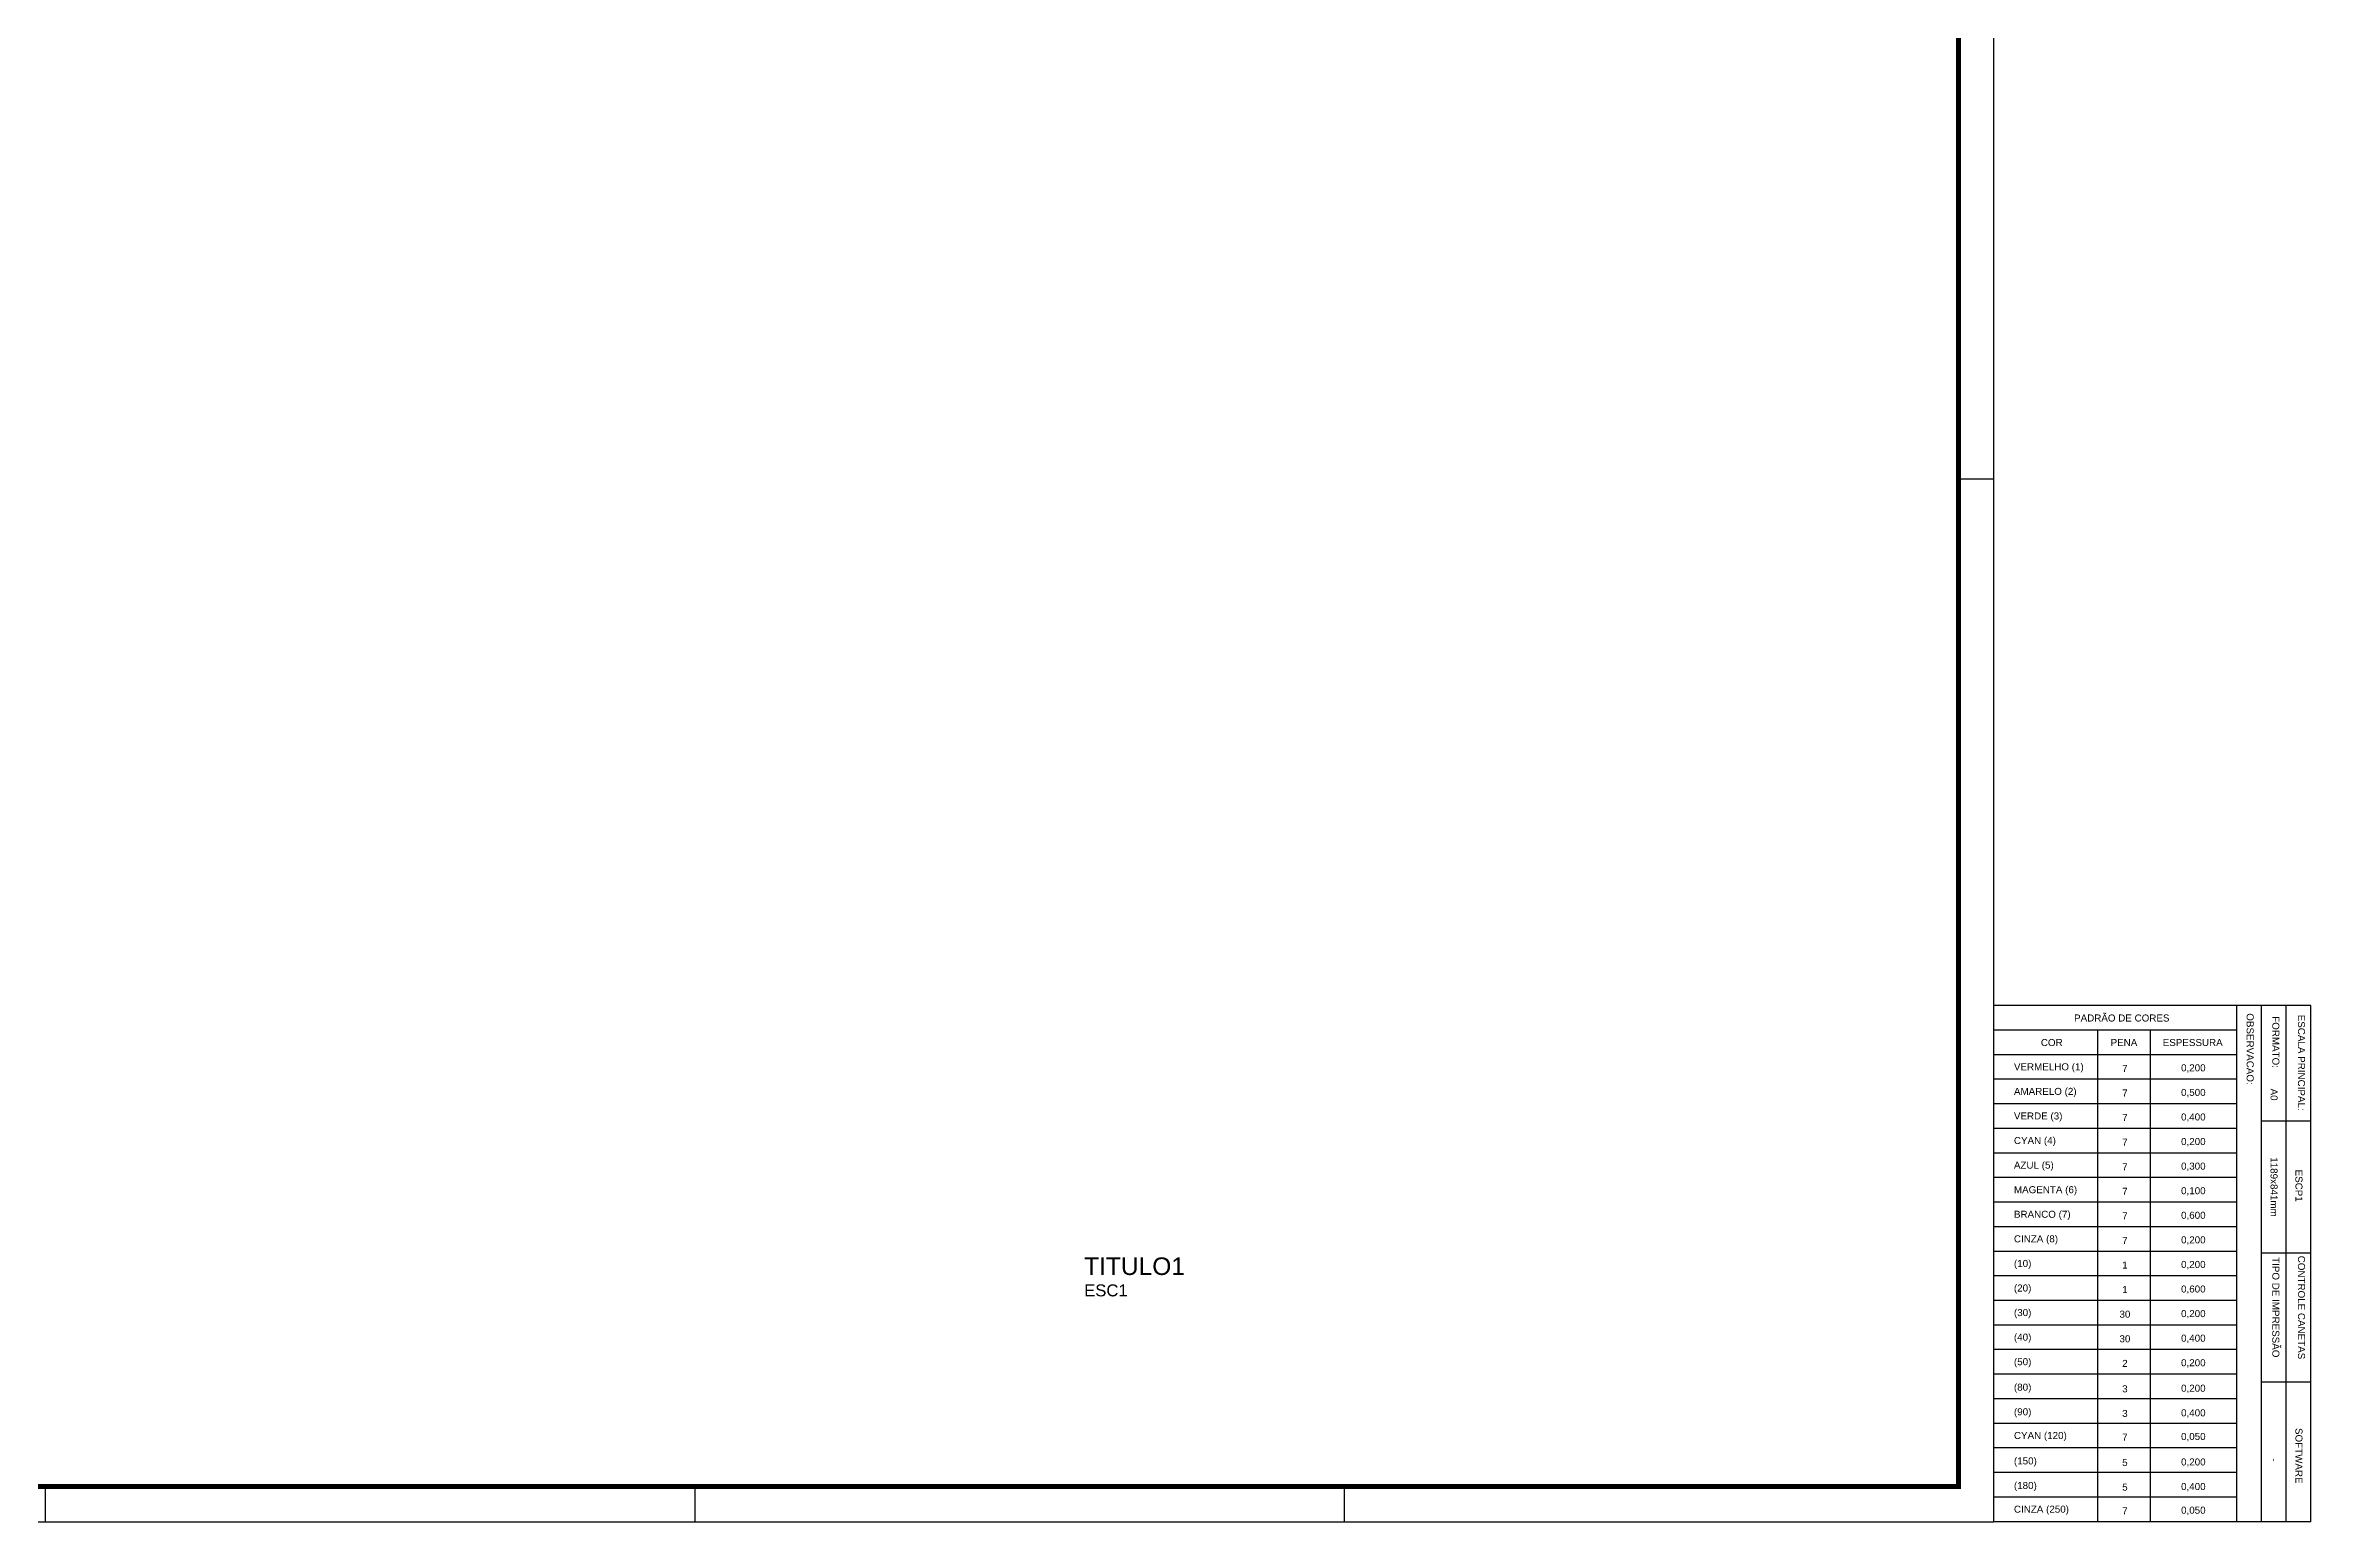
# Model space of a CAD drawing. Extents: x 0 to 1279, y 0 to 841.
# Drawn here: x 634 to 1279, y 0 to 421 of the extents above; entities that cross this region are included whole.
import ezdxf
from ezdxf.enums import TextEntityAlignment as Align

# ---------------------------------------------------------------- set-up
doc = ezdxf.new("R2010")
doc.units = 0
doc.layers.add('d_pranchas', color=7, linetype='Continuous')
doc.styles.get("Standard").update_dxf_attribs({"font": 'arial.ttf'})

msp = doc.modelspace()

# ---------------------------------------------------------------- linework, layer by layer
msp.add_lwpolyline([(0, 0), (1189, 0), (1189, 841), (0, 841)], close=True)
at = {"const_width": 1.4}
msp.add_lwpolyline([(25, 10), (1179, 10), (1179, 831), (25, 831)], close=True, dxfattribs=at)
for points in [[(1179, 297), (1189, 297)], [(634, 10), (634, 0)], [(819, 10), (819, 0)], [(1004, 10), (1004, 0)]]:
    msp.add_lwpolyline(points)
at = {"layer": 'd_pranchas', "color": 8}
for p, q in [((1279.29, 147), (1189, 147)), ((1258.29, 0), (1258.29, 147)), ((1265.29, 0), (1265.29, 147)), ((1272.29, 0), (1272.29, 147)), ((1279.29, 0), (1279.29, 147)), ((1258.29, 140), (1189, 140)), ((1218.57, 140), (1218.57, 0)), ((1233.57, 140), (1233.57, 0)), ((1258.29, 133), (1189, 133)), ((1258.29, 126), (1189, 126)), ((1258.29, 119), (1189, 119)), ((1258.29, 112), (1189, 112)), ((1279.29, 114.06), (1265.29, 114.06)), ((1258.29, 105), (1189, 105)), ((1258.29, 98), (1189, 98)), ((1258.29, 91), (1189, 91)), ((1258.29, 84), (1189, 84)), ((1258.29, 77), (1189, 77)), ((1279.29, 76.48), (1265.29, 76.48)), ((1258.29, 70), (1189, 70)), ((1258.29, 63), (1189, 63)), ((1258.29, 56), (1189, 56)), ((1258.29, 49), (1189, 49)), ((1258.29, 42), (1189, 42)), ((1279.29, 39.76), (1265.29, 39.76)), ((1258.29, 35), (1189, 35)), ((1258.29, 28), (1189, 28)), ((1258.29, 21), (1189, 21)), ((1258.29, 14), (1189, 14)), ((1258.29, 7), (1189, 7)), ((1258.29, 7), (1189, 7)), ((1279.29, 0), (1189, 0))]:
    msp.add_line(p, q, dxfattribs=at)

# ---------------------------------------------------------------- texts
at = {"color": 2}
msp.add_attdef('TITULO1', text='LEVANTAMENTO TOPOGRÁFICO', height=5, dxfattribs=at).set_placement((929.91, 68.77), align=Align.BOTTOM_LEFT)
at = {"color": 1}
msp.add_attdef('ESC1', text='Escala: 1/1000', height=3.4, dxfattribs=at).set_placement((929.91, 67.58), align=Align.TOP_LEFT)
at = {"layer": 'd_pranchas', "color": 4}
msp.add_text('PADRÃO DE CORES', height=2, dxfattribs=at).set_placement((1225.48, 143.72), align=Align.MIDDLE)
at = {"layer": 'd_pranchas', "color": 8}
for s, p in [('OBSERVACAO:', (1261.05, 144.8)), ('FORMATO:', (1268.36, 143.97)), ('ESCALA PRINCIPAL:', (1275.67, 144.39)), ('TIPO DE IMPRESSÃO', (1268.36, 75.35)), ('CONTROLE CANETAS', (1275.67, 75.76))]:
    msp.add_text(s, height=2, rotation=270, dxfattribs=at).set_placement(p)
for s, p in [('COR', (1205.53, 136.47)), ('PENA', (1226.1, 136.47)), ('ESPESSURA', (1245.68, 136.47))]:
    msp.add_text(s, height=2, dxfattribs=at).set_placement(p, align=Align.MIDDLE_CENTER)
for s, p in [('VERMELHO (1)', (1194.76, 128.56)), ('AMARELO (2)', (1194.76, 121.56)), ('VERDE (3)', (1194.76, 114.56)), ('CYAN (4)', (1194.76, 107.56)), ('AZUL (5)', (1194.76, 100.56)), ('MAGENTA (6)', (1194.76, 93.56)), ('BRANCO (7)', (1194.76, 86.56)), ('CINZA (8)', (1194.76, 79.56)), ('CYAN (120)', (1194.76, 23.56)), ('CINZA (250)', (1194.76, 2.56))]:
    msp.add_text(s, height=2, dxfattribs=at).set_placement(p)
for s, p in [('7', (1226.37, 129.1)), ('0,200', (1245.86, 129.1)), ('7', (1226.37, 122.1)), ('0,500', (1245.86, 122.1)), ('0,400', (1245.86, 115.1)), ('7', (1226.37, 115.1)), ('7', (1226.37, 108.1)), ('0,200', (1245.86, 108.1)), ('7', (1226.37, 101.1)), ('0,300', (1245.86, 101.1)), ('7', (1226.37, 94.1)), ('0,100', (1245.86, 94.1)), ('7', (1226.37, 87.1)), ('0,600', (1245.86, 87.1)), ('7', (1226.37, 80.1)), ('0,200', (1245.86, 80.1)), ('7', (1226.37, 24.1)), ('0,050', (1245.86, 24.1)), ('7', (1226.37, 3.1)), ('0,050', (1245.86, 3.1))]:
    msp.add_text(s, height=2, dxfattribs=at).set_placement(p, align=Align.MIDDLE)
at = {"layer": 'd_pranchas', "color": 4}
for s, p in [('A0', (1268.85, 121.65)), ('1189x841mm', (1268.85, 95.33)), ('SOFTWARE', (1275.95, 18.77)), ('-', (1268.85, 17.64))]:
    msp.add_text(s, height=2, rotation=270, dxfattribs=at).set_placement(p, align=Align.MIDDLE)
at = {"layer": 'd_pranchas', "color": 10}
msp.add_text('(10)', height=2, dxfattribs=at).set_placement((1194.76, 72.56))
for s, p in [('1', (1226.37, 73.1)), ('0,200', (1245.86, 73.1))]:
    msp.add_text(s, height=2, dxfattribs=at).set_placement(p, align=Align.MIDDLE)
at = {"layer": 'd_pranchas', "color": 20}
msp.add_text('(20)', height=2, dxfattribs=at).set_placement((1194.76, 65.56))
for s, p in [('1', (1226.37, 66.1)), ('0,600', (1245.86, 66.1))]:
    msp.add_text(s, height=2, dxfattribs=at).set_placement(p, align=Align.MIDDLE)
at = {"layer": 'd_pranchas', "color": 30}
msp.add_text('(30)', height=2, dxfattribs=at).set_placement((1194.76, 58.56))
for s, p in [('30', (1226.37, 59.1)), ('0,200', (1245.86, 59.1))]:
    msp.add_text(s, height=2, dxfattribs=at).set_placement(p, align=Align.MIDDLE)
at = {"layer": 'd_pranchas', "color": 40}
msp.add_text('(40)', height=2, dxfattribs=at).set_placement((1194.76, 51.56))
for s, p in [('30', (1226.37, 52.1)), ('0,400', (1245.86, 52.1))]:
    msp.add_text(s, height=2, dxfattribs=at).set_placement(p, align=Align.MIDDLE)
at = {"layer": 'd_pranchas', "color": 50}
msp.add_text('(50)', height=2, dxfattribs=at).set_placement((1194.76, 44.56))
for s, p in [('2', (1226.37, 45.1)), ('0,200', (1245.86, 45.1))]:
    msp.add_text(s, height=2, dxfattribs=at).set_placement(p, align=Align.MIDDLE)
at = {"layer": 'd_pranchas', "color": 80}
msp.add_text('(80)', height=2, dxfattribs=at).set_placement((1194.76, 37.31))
for s, p in [('3', (1226.37, 37.84)), ('0,200', (1245.86, 37.84))]:
    msp.add_text(s, height=2, dxfattribs=at).set_placement(p, align=Align.MIDDLE)
at = {"layer": 'd_pranchas', "color": 90}
msp.add_text('(90)', height=2, dxfattribs=at).set_placement((1194.76, 30.31))
for s, p in [('3', (1226.37, 30.84)), ('0,400', (1245.86, 30.84))]:
    msp.add_text(s, height=2, dxfattribs=at).set_placement(p, align=Align.MIDDLE)
at = {"layer": 'd_pranchas', "color": 150}
msp.add_text('(150)', height=2, dxfattribs=at).set_placement((1194.76, 16.31))
for s, p in [('5', (1226.37, 16.84)), ('0,200', (1245.86, 16.84))]:
    msp.add_text(s, height=2, dxfattribs=at).set_placement(p, align=Align.MIDDLE)
at = {"layer": 'd_pranchas', "color": 180}
msp.add_text('(180)', height=2, dxfattribs=at).set_placement((1194.76, 9.31))
for s, p in [('5', (1226.37, 9.84)), ('0,400', (1245.86, 9.84))]:
    msp.add_text(s, height=2, dxfattribs=at).set_placement(p, align=Align.MIDDLE)
at = {"layer": 'd_pranchas', "color": 4}
msp.add_attdef('ESCP1', text='1000 : 1000', height=2, rotation=270, dxfattribs=at).set_placement((1275.95, 95.7), align=Align.MIDDLE_CENTER)

doc.saveas('drawing.dxf')
